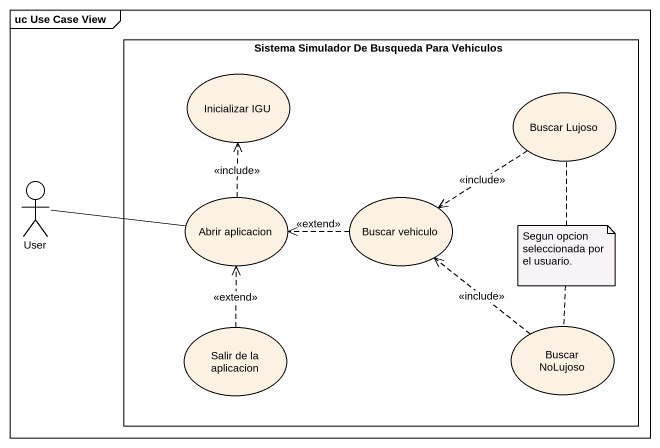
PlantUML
@startuml
mainframe uc Use Case View
rectangle "Sistema Simulador De Busqueda Para Vehiculos" as Sistema_Simulador_De {
  usecase "Inicializar IGU" as Inicializar_IGU
  usecase "Buscar Lujoso" as Buscar_Lujoso
  usecase "Abrir aplicacion" as Abrir_aplicacion
  usecase "Buscar vehiculo" as Buscar_vehiculo
  usecase "Salir de la aplicacion" as Salir_de_la_aplicacion
  usecase "Buscar NoLujoso" as Buscar_NoLujoso
}
actor User
Buscar_Lujoso ..> Buscar_vehiculo : <<include>>
User -right- Abrir_aplicacion
Abrir_aplicacion .up.> Inicializar_IGU : <<include>>
Buscar_vehiculo .left.> Abrir_aplicacion : <<extend>>
Salir_de_la_aplicacion .up.> Abrir_aplicacion : <<extend>>
Buscar_NoLujoso .up.> Buscar_vehiculo : <<include>>
note as N1
  Segun opcion seleccionada por el usuario.
end note
N1 .. Buscar_Lujoso
N1 .. Buscar_NoLujoso
@enduml
